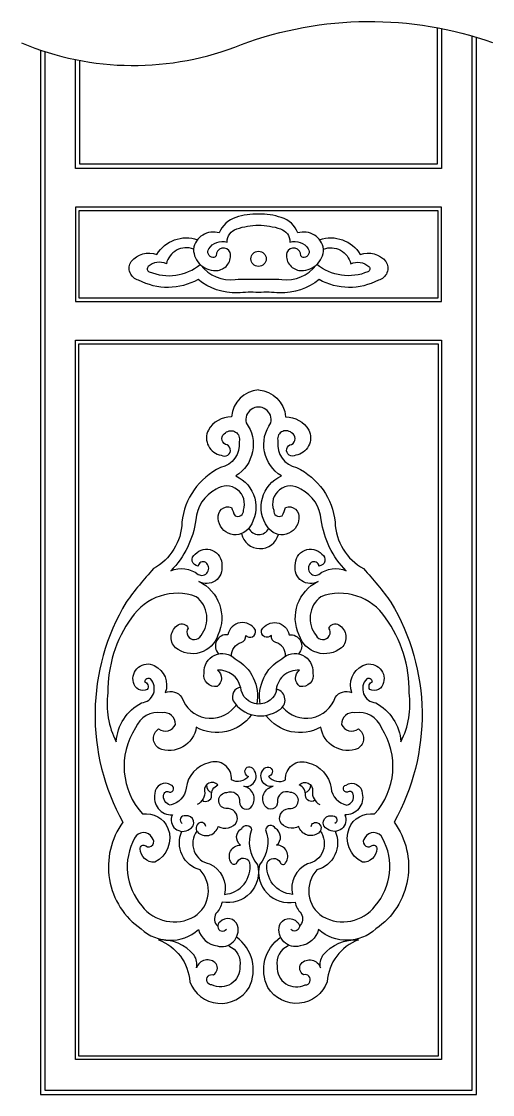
# Model space of a CAD drawing. Extents: x -66030 to 95157, y -13132 to 45879.
# Drawn here: x -30597 to -30186, y 33155 to 34090 of the extents above; entities that cross this region are included whole.
import ezdxf

# ---------------------------------------------------------------- set-up
doc = ezdxf.new("R2010")
doc.units = 0
doc.header["$LTSCALE"] = 100
doc.header["$MEASUREMENT"] = 0
for name, color, linetype in [('3', 11, 'CONTINUOUS'), ('4', 121, 'CONTINUOUS'), ('7', 105, 'CONTINUOUS')]:
    doc.layers.add(name, color=color, linetype=linetype)

msp = doc.modelspace()

# ---------------------------------------------------------------- linework, layer by layer
at = {"layer": '3'}
for points in [[(-30597.03, 34071.63, 0.197288), (-30405.3, 34070.29, -0.174961), (-30186.28, 34072.12)], [(-30390.2, 33922.52, 0.097002), (-30410.13, 33919.44, 0.237879), (-30424.56, 33906.06, 0.459059), (-30447.02, 33892.04, 0.450046), (-30425.59, 33873.45, 0.425899), (-30414.94, 33888.9, 0.829359), (-30427.31, 33886.15, -0.325109), (-30430.06, 33884.78, -0.571833), (-30433.75, 33892.22, -0.32642), (-30417.69, 33898.16, -0.335037), (-30409.38, 33909.61, -0.074355), (-30390.32, 33912.91, -0.074355), (-30371.27, 33909.61, -0.335037), (-30362.95, 33898.16, -0.32642), (-30346.9, 33892.22, -0.571833), (-30350.59, 33884.78, -0.325109), (-30353.33, 33886.15, 0.829359), (-30365.7, 33888.9, 0.425899), (-30355.05, 33873.45, 0.450046), (-30333.62, 33892.04, 0.459059), (-30356.08, 33906.06, 0.237879), (-30370.51, 33919.44, 0.096326), (-30390.2, 33922.52)], [(-30337.14, 33900.18, -0.35253), (-30301.65, 33887.28, -0.311899), (-30279.25, 33881.22, -0.515042), (-30285.78, 33864.91, -0.253295), (-30337.59, 33865.37, -0.177085), (-30372.03, 33853.74, 0.040854), (-30390.32, 33854.18, 0.040854), (-30408.61, 33853.74, -0.177085), (-30443.06, 33865.37, -0.253295), (-30494.86, 33864.91, -0.515042), (-30501.4, 33881.22, -0.311899), (-30479, 33887.28, -0.35253), (-30443.5, 33900.18)], [(-30447.02, 33892.04, 0.453155), (-30470.69, 33879.18, 0.310485), (-30486.54, 33876.71, 0.550541), (-30485.66, 33872.22, 0.275912), (-30441.11, 33878.48, 0.275912)], [(-30333.62, 33892.04, -0.453155), (-30309.95, 33879.18, -0.310485), (-30294.11, 33876.71, -0.550541), (-30294.98, 33872.22, -0.275912), (-30339.54, 33878.48, -0.275912)], [(-30440.49, 33877.92, 0.273289), (-30410.66, 33865.58, -0.009261), (-30390.32, 33865.9, -0.009261), (-30369.98, 33865.58, 0.273289), (-30340.15, 33877.92)], [(-30390.32, 33769.39, 0.364016), (-30413.94, 33745.86, 0.263796), (-30434.09, 33734.27, 0.504464), (-30422.79, 33712.32, 1.22741), (-30419.13, 33721.77, -0.610354), (-30419.13, 33731.83, -0.767533), (-30407.3, 33724.22, -0.394725), (-30423.53, 33701.52, 0.26231), (-30457.08, 33653.95, -0.266504), (-30481.95, 33613.46, 0.025281), (-30505.76, 33584.26, 0.268164), (-30508.56, 33392.49, 0.42249), (-30492.68, 33299.5, 0.3839), (-30442.71, 33298.86, 0.297064), (-30426.51, 33284.59, 0.578056), (-30408.57, 33302.37, 0.578979), (-30423.92, 33305.43, 1.211039), (-30418.39, 33299.3)], [(-30390.32, 33769.39, -0.364016), (-30366.7, 33745.86, -0.263796), (-30346.56, 33734.27, -0.504464), (-30357.85, 33712.32, -1.22741), (-30361.51, 33721.77, 0.610354), (-30361.51, 33731.83, 0.767533), (-30373.35, 33724.22, 0.394725), (-30357.11, 33701.52, -0.26231), (-30323.56, 33653.95, 0.266504), (-30298.69, 33613.46, -0.025281), (-30274.88, 33584.26, -0.268164), (-30272.09, 33392.49, -0.42249), (-30287.97, 33299.5, -0.3839), (-30337.93, 33298.86, -0.297064), (-30354.13, 33284.59, -0.578056), (-30372.08, 33302.37, -0.578979), (-30356.73, 33305.43, -1.211039), (-30362.25, 33299.3)], [(-30369.39, 33492.83, 0.001838), (-30369.29, 33492.73, 0.586968), (-30323.41, 33501.28, -0.365493), (-30309.04, 33505.39, -0.387676), (-30299.45, 33528.99, -0.652001), (-30281.3, 33514.28, -0.504674), (-30293.29, 33508.12, -0.476415), (-30290.89, 33514.96, 0.477982), (-30296.03, 33517.36, 0.63356), (-30288.15, 33496.49, -0.258727), (-30266.24, 33462.64, 0.157308), (-30259.04, 33505.25, 0.1632), (-30279.58, 33570.57, 0.347894), (-30336.07, 33589.04, 0.418899), (-30340.17, 33555.18, 1.054833), (-30328.88, 33561.68, -0.484504), (-30320.32, 33564.42, -0.494719), (-30317.92, 33544.58, -0.52779), (-30354.9, 33555.53, -0.413021), (-30338.23, 33602.37, -0.641325), (-30358.25, 33616.29, -0.711853), (-30335.18, 33626.1, -0.746891), (-30337.62, 33615.76, 0.565895), (-30344.32, 33618.8, 0.950246), (-30337.62, 33608.46, -0.280477), (-30313.87, 33611.5, -0.158824), (-30335.7, 33655.93, 0.262638), (-30353.37, 33682.7, 0.731586), (-30377.12, 33664.45, 0.617754), (-30369.81, 33659.58, 0.052522), (-30366.77, 33666.88, -0.579704), (-30355.19, 33657.15, -0.728883), (-30382.6, 33649.85, -0.471311), (-30370.42, 33694.27, -0.438348), (-30379.56, 33740.51, 1.280126), (-30401.09, 33740.51, -0.438348), (-30410.22, 33694.27, -0.471311), (-30398.04, 33649.85, -0.728883), (-30425.45, 33657.15, -0.579704), (-30413.88, 33666.88, 0.052522), (-30410.83, 33659.58, 0.617754), (-30403.52, 33664.45, 0.731586), (-30427.28, 33682.7, 0.262638), (-30444.94, 33655.93, -0.158824), (-30466.78, 33611.5, -0.280477), (-30443.02, 33608.46, 0.950246), (-30436.32, 33618.8, 0.565895), (-30443.02, 33615.76, -0.746891), (-30445.46, 33626.1, -0.711853), (-30422.39, 33616.29, -0.641325), (-30442.42, 33602.37, -0.413021), (-30425.75, 33555.53, -0.52779), (-30462.72, 33544.58, -0.494719), (-30460.33, 33564.42, -0.484504), (-30451.77, 33561.68, 1.054833), (-30440.47, 33555.18, 0.418899), (-30444.58, 33589.04, 0.347894), (-30501.07, 33570.57, 0.1632), (-30521.61, 33505.25, 0.157308), (-30514.4, 33462.64, -0.258727), (-30492.49, 33496.49, 0.63356), (-30484.62, 33517.36, 0.477982), (-30489.75, 33514.96, -0.476415), (-30487.36, 33508.12, -0.504674), (-30499.34, 33514.28, -0.652001), (-30481.19, 33528.99, -0.387676), (-30471.61, 33505.39, -0.365493), (-30457.23, 33501.28, 0.586968), (-30411.35, 33492.73, 0.033664), (-30409.67, 33494.62)], [(-30413.92, 33537.36, -0.336929), (-30405.44, 33549.18, 0.384145), (-30401.5, 33555.25, 0.786191), (-30393, 33559.8, 0.710056), (-30416.96, 33555.85, 0.714397), (-30425.13, 33539.25, 0.714397)], [(-30366.72, 33537.36, 0.336929), (-30375.2, 33549.18, -0.384145), (-30379.15, 33555.25, -0.786191), (-30387.65, 33559.8, -0.710056), (-30363.68, 33555.85, -0.714397), (-30355.51, 33539.25, -0.714397)], [(-30406.13, 33510.13, 0.377163), (-30426.08, 33524.88, -0.52693), (-30426.42, 33510.86, -0.539668), (-30437.72, 33522.49, -0.703168), (-30410.67, 33534.8, -0.324142), (-30391.79, 33495.48)], [(-30388.85, 33495.42, -0.324551), (-30369.97, 33534.8, -0.703168), (-30342.93, 33522.49, -0.539668), (-30354.23, 33510.86, -0.52693), (-30354.57, 33524.88, 0.437418), (-30374.94, 33506.28, 0.437418)], [(-30396.33, 33486.22, -0.385442), (-30444.56, 33475.29, -0.487837), (-30477.09, 33456.82, -0.54394), (-30477.43, 33473.92, 0.496372), (-30462.71, 33477.68, 0.468813), (-30474.35, 33487.94, 0.354484), (-30497.63, 33474.61, 0.341795), (-30491.47, 33399.71, -0.34301), (-30469.3, 33387.09, -0.390061), (-30480.88, 33357.62, -0.416949), (-30493.58, 33369.18, -0.638132), (-30488.72, 33371.8, 0.936635), (-30483.12, 33378.88, 0.620134), (-30498.43, 33378.51, 0.313109), (-30492.08, 33319.56, 0.372072), (-30446.22, 33310.23, 0.468395), (-30441.29, 33350.9, -0.460744), (-30457.16, 33384.53)], [(-30323.48, 33384.53, -0.460744), (-30339.35, 33350.9, 0.468395), (-30334.42, 33310.23, 0.372072), (-30288.56, 33319.56, 0.313109), (-30282.21, 33378.51, 0.620134), (-30297.52, 33378.88, 0.936635), (-30291.92, 33371.8, -0.638132), (-30287.07, 33369.18, -0.416949), (-30299.76, 33357.62, -0.390061), (-30311.34, 33387.09, -0.34301), (-30289.18, 33399.71, 0.341795), (-30283.02, 33474.61, 0.354484), (-30306.3, 33487.94, 0.468813), (-30317.94, 33477.68, 0.496372), (-30303.22, 33473.92, -0.54394), (-30303.56, 33456.82, -0.487837), (-30336.08, 33475.29, -0.379141), (-30383.84, 33485.56, -0.379141)], [(-30436.31, 33388.87, 0.499858), (-30441.75, 33391.98, 0.605616), (-30442.53, 33383.05, 0.53456), (-30425.43, 33388.87, 0.42736), (-30409.12, 33393.14, 0.555634), (-30418.83, 33404.4, -0.945223), (-30418.05, 33418.37, -0.58755), (-30406.78, 33410.22, 0.821395), (-30395.91, 33406.73, 0.53263), (-30403.1, 33423.78, 0.774542), (-30395.63, 33439.45, 0.743816), (-30402.35, 33435.72, 0.248336), (-30398.99, 33432.36, -0.366965), (-30413.93, 33429.38, 0.547278), (-30433.73, 33444.3, 0.304514), (-30453.52, 33422.29, -0.328746), (-30467.34, 33407.37, -0.429777), (-30472.81, 33416.86, -0.570082), (-30467.95, 33418.63, 0.929442), (-30466.59, 33424.9, 0.584949), (-30480.78, 33417.44, 0.489649), (-30465.47, 33398.78, 0.783062), (-30450.53, 33386.47, 0.896769), (-30453.89, 33398.04, 0.867916), (-30456.88, 33391.32)], [(-30344.33, 33388.87, -0.499858), (-30338.9, 33391.98, -0.605616), (-30338.12, 33383.05, -0.53456), (-30355.21, 33388.87, -0.42736), (-30371.53, 33393.14, -0.555634), (-30361.82, 33404.4, 0.945223), (-30362.59, 33418.37, 0.58755), (-30373.86, 33410.22, -0.821395), (-30384.74, 33406.73, -0.53263), (-30377.54, 33423.78, -0.774542), (-30385.01, 33439.45, -0.743816), (-30378.29, 33435.72, -0.248336), (-30381.65, 33432.36, 0.366965), (-30366.71, 33429.38, -0.547278), (-30346.92, 33444.3, -0.304514), (-30327.12, 33422.29, 0.328746), (-30313.3, 33407.37, 0.429777), (-30307.84, 33416.86, 0.570082), (-30312.7, 33418.63, -0.929442), (-30314.05, 33424.9, -0.584949), (-30299.86, 33417.44, -0.489649), (-30315.17, 33398.78, -0.783062), (-30330.11, 33386.47, -0.896769), (-30326.75, 33398.04, -0.867916), (-30323.76, 33391.32)], [(-30439.44, 33411.61, 0.613187), (-30431.26, 33415.65, -0.321532), (-30425.82, 33424.97, 0.745337), (-30437.34, 33419.71, -0.309254), (-30443.69, 33407.89)], [(-30341.21, 33411.61, -0.613187), (-30349.39, 33415.65, 0.321532), (-30354.82, 33424.97, -0.745337), (-30343.3, 33419.71, 0.309254), (-30336.95, 33407.89)], [(-30444.17, 33384.76, 0.547942), (-30433, 33356.08, -0.357192), (-30419.92, 33329.59, 0.43374), (-30397.89, 33357.2, 0.634404), (-30409.1, 33357.57, -0.697423), (-30413.95, 33357.2, -0.61504), (-30406.11, 33372.49, -0.535724), (-30404.99, 33387.04, -0.727973), (-30396.4, 33385.92, 0.276842), (-30391.12, 33355.33, -0.547308), (-30422.16, 33322.87, -0.152388), (-30427.47, 33312.96, 0.349584), (-30425.95, 33301.84)], [(-30336.48, 33384.76, -0.547942), (-30347.65, 33356.08, 0.357192), (-30360.72, 33329.59, -0.43374), (-30382.75, 33357.2, -0.634404), (-30371.54, 33357.57, 0.697423), (-30366.69, 33357.2, 0.61504), (-30374.53, 33372.49, 0.535724), (-30375.65, 33387.04, 0.727973), (-30384.24, 33385.92, -0.276842), (-30389.53, 33355.33, 0.547308), (-30358.48, 33322.87, 0.152388), (-30353.18, 33312.96, -0.349584), (-30354.7, 33301.84)], [(-30416.25, 33284.66, -0.360189), (-30406.64, 33266.93, -0.580959), (-30431.05, 33250.67, -1.154166), (-30429.57, 33259.54, 0.431489), (-30427.35, 33269.14, 0.587883), (-30444.37, 33265.45, 0.205759), (-30446.48, 33276.53, 0.245072), (-30477.55, 33289.84, -0.298246), (-30450.24, 33253.47, 0.628019), (-30398.5, 33248.45, 0.368437), (-30409.56, 33292.26)], [(-30364.39, 33284.66, 0.360189), (-30374.01, 33266.93, 0.580959), (-30349.59, 33250.67, 1.154166), (-30351.07, 33259.54, -0.431489), (-30353.29, 33269.14, -0.587883), (-30336.28, 33265.45, -0.205759), (-30334.17, 33276.53, -0.245072), (-30303.1, 33289.84, 0.298246), (-30330.41, 33253.47, -0.628019), (-30382.14, 33248.45, -0.368437), (-30371.09, 33292.26)]]:
    msp.add_lwpolyline(points, format="xyb", dxfattribs=at)
for points in [[(-30230.72, 34084.25), (-30230.72, 33962.25), (-30549.92, 33962.25), (-30549.92, 34057.12)], [(-30576.52, 34064.06), (-30576.52, 33158.93), (-30204.12, 33158.93), (-30204.12, 34077.81)]]:
    msp.add_lwpolyline(points, dxfattribs=at)
for points in [[(-30546.88, 33925.39), (-30546.88, 33849.39), (-30233.76, 33849.39), (-30233.76, 33925.39)], [(-30546.88, 33188.57), (-30546.88, 33809.49), (-30233.76, 33809.49), (-30233.76, 33188.57)]]:
    msp.add_lwpolyline(points, close=True, dxfattribs=at)
msp.add_lwpolyline([(-30412.41, 33498.26, 0.430344), (-30372.4, 33490.33, 0.674209), (-30374.38, 33508.47, -0.883647), (-30405.88, 33510.17, 0.496259)], format="xyb", close=True, dxfattribs=at)
msp.add_circle((-30390.32, 33883.5), 6.66, dxfattribs=at)
for centre, radius, start, end in [((-30388.98, 33647.45), 16.51, 191.92139, 345.44322), ((-30390.08, 33652.6), 9.42, 203.32685, 334.04839), ((-30429.25, 33424.62), 6.56, 177.2625, 253.4186), ((-30351.4, 33424.62), 6.56, 286.5814, 2.7375)]:
    msp.add_arc(centre, radius, start, end, dxfattribs=at)
at = {"layer": '4'}
for points in [[(-30234.52, 34084.98), (-30234.52, 33966.05), (-30546.12, 33966.05), (-30546.12, 34056.37)], [(-30580.32, 34065.31), (-30580.32, 33155.13), (-30200.32, 33155.13), (-30200.32, 34076.69)]]:
    msp.add_lwpolyline(points, dxfattribs=at)
at = {"layer": '7'}
for points in [[(-30549.92, 33928.43), (-30549.92, 33846.35), (-30230.72, 33846.35), (-30230.72, 33928.43)], [(-30549.92, 33185.53), (-30549.92, 33812.53), (-30230.72, 33812.53), (-30230.72, 33185.53)]]:
    msp.add_lwpolyline(points, close=True, dxfattribs=at)

doc.saveas('drawing.dxf')
